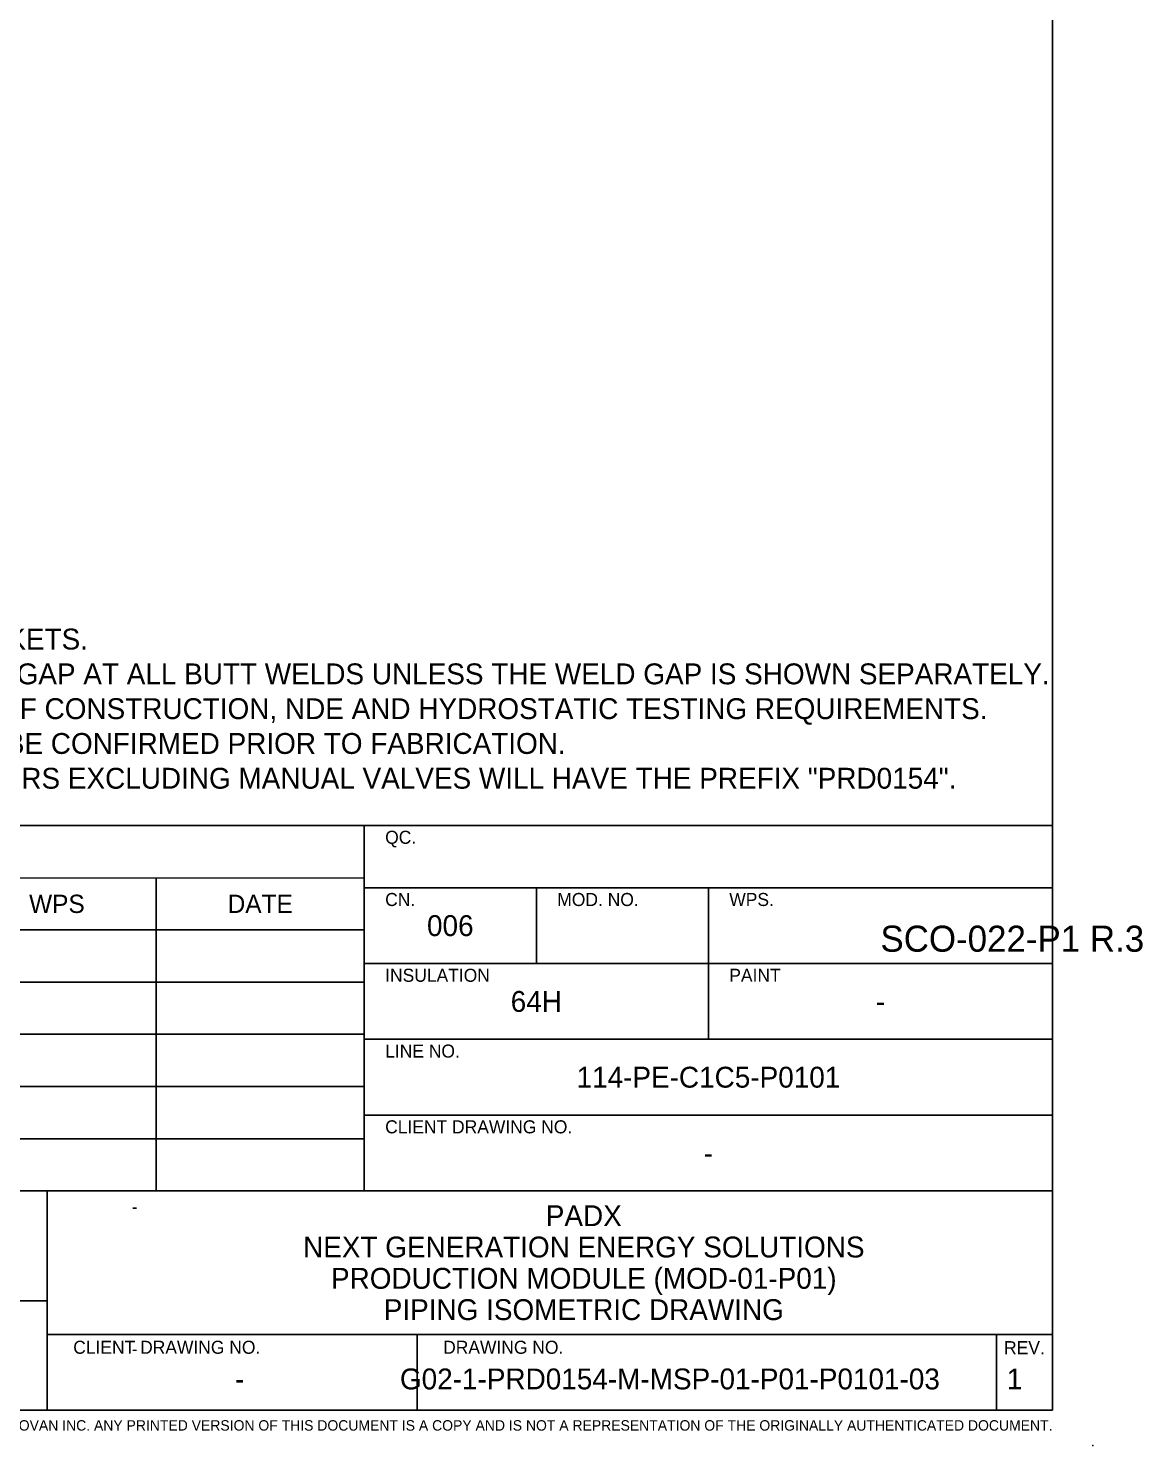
# Model space of a CAD drawing. Extents: x -4 to 431, y -3 to 272.
# Drawn here: x 323.8 to 430.5, y -3.4 to 132.4 of the extents above; entities that cross this region are included whole.
import ezdxf
from ezdxf.enums import TextEntityAlignment as Align

# ---------------------------------------------------------------- set-up
doc = ezdxf.new("R2018")
doc.units = 0
doc.header["$LTSCALE"] = 10
doc.layers.get('0').update_dxf_attribs({"lineweight": 0})
for name, color, linetype in [('BOM', 7, 'Continuous'), ('QC', 9, 'Continuous'), ('Text1', 7, 'Continuous'), ('Title Block', 255, 'Continuous'), ('TITLE BLOCK-TEXT', 12, 'Continuous')]:
    doc.layers.add(name, color=color, linetype=linetype)
doc.styles.add('framdcn', font='', dxfattribs={"height": 2.5})
doc.styles.add('Scovan Standard', font='', dxfattribs={"height": 2.5})
doc.styles.get("Standard").update_dxf_attribs({"font": ''})
doc.styles.get('framdcn').set_extended_font_data('Franklin Gothic Medium Cond')
doc.styles.get('Scovan Standard').set_extended_font_data('Franklin Gothic Medium Cond')
doc.styles.get('Standard').set_extended_font_data('Franklin Gothic Medium Cond')

# ---------------------------------------------------------------- blocks, each defined once
blk = doc.blocks.new('PADX-TBD')
blk.add_point((851.5, -6.78))
at = {"layer": 'Title Block', "color": 255}
for p, q in [((843.77, 536.37), (843.77, 0)), ((843.77, 42.04), (0, 42.04)), ((651.13, 0), (651.13, 42)), ((843.77, 0), (0, 0))]:
    blk.add_line(p, q, dxfattribs=at)
at = {"layer": 'Title Block', "color": 9}
for p, q in [((574.82, 21), (651.13, 21)), ((651.13, 14.52), (843.77, 14.52)), ((722.01, 0), (722.01, 14.52)), ((833.01, 0), (833.01, 14.52))]:
    blk.add_line(p, q, dxfattribs=at)
at = {"layer": 'TITLE BLOCK-TEXT', "color": 7, "linetype": 'Continuous', "style": 'Scovan Standard'}
for s, p in [('CLIENT DRAWING NO.', (656.13, 12.07)), ('DRAWING NO.', (727.01, 12.07))]:
    blk.add_text(s, height=2.5, dxfattribs=at).set_placement(p, align=Align.MIDDLE_LEFT)
blk.add_text('REV.', height=2.5, dxfattribs=at).set_placement((838.39, 11.99), align=Align.MIDDLE)
at = {"layer": 'TITLE BLOCK-TEXT', "color": 12, "style": 'Scovan Standard'}
blk.add_text("THIS DOCUMENT'S USE IS CONDITIONED UPON THE USER'S AGREEMENT NOT TO USE, DISCLOSE OR OTHERWISE DISSEMINATE DOCUMENT, IN WHOLE OR IN PART, FOR ANY PURPOSE EXCEPT AS SPECIFICALLY INTENDED BY SCOVAN INC. ANY PRINTED VERSION OF THIS DOCUMENT IS A COPY AND IS NOT A REPRESENTATION OF THE ORIGINALLY AUTHENTICATED DOCUMENT.", height=2, dxfattribs=at).set_placement((843.77, -2.9), align=Align.MIDDLE_RIGHT)
at = {"layer": 'TITLE BLOCK-TEXT', "color": 12, "style": 'Scovan Standard', "flags": 8}
for tag, p in [('REF_5', (25, 38.42)), ('REV_5', (352.84, 38.42)), ('PROJECT5', (504.32, 38.42)), ('DATE5', (525.83, 38.42)), ('BY5', (542.96, 38.42)), ('CHK5', (555.71, 38.42)), ('PE5', (568.45, 38.42)), ('REF_4', (25, 31.19)), ('REV_4', (352.84, 31.19)), ('PROJECT4', (504.32, 31.19)), ('DATE4', (525.83, 31.19)), ('BY4', (542.96, 31.19)), ('CHK4', (555.71, 31.19)), ('PE4', (568.45, 31.19)), ('REF_3', (25, 23.97)), ('REV_3', (352.84, 23.97)), ('PROJECT3', (504.32, 23.97)), ('DATE3', (525.83, 23.97)), ('BY3', (542.96, 23.97)), ('CHK3', (555.71, 23.97)), ('PE3', (568.45, 23.97)), ('REF_2', (25, 16.74)), ('REV_2', (352.84, 16.74)), ('PROJECT2', (504.32, 16.74)), ('DATE2', (525.83, 16.74)), ('BY2', (542.96, 16.74)), ('CHK2', (555.71, 16.74)), ('PE2', (568.45, 16.74)), ('REF_1', (25, 9.51)), ('REV_1', (352.84, 9.51)), ('PROJECT1', (504.32, 9.51)), ('DATE1', (525.83, 9.51)), ('BY1', (542.96, 9.51)), ('CHK1', (555.71, 9.51)), ('PE1', (568.45, 9.51))]:
    blk.add_attdef(tag, text='', height=2.5, dxfattribs=at).set_placement(p, align=Align.MIDDLE_CENTER)
for tag, height, p in [('REF_5_DESC', 2.5, (52.27, 38.42)), ('REV_5_DESC', 2.5, (363.04, 38.42)), ('REF_4_DESC', 2.5, (52.27, 31.19)), ('REV_4_DESC', 2.5, (363.04, 31.19)), ('REF_3_DESC', 2.5, (52.27, 23.97)), ('REV_3_DESC', 2.5, (363.04, 23.97)), ('REF_2_DESC', 2.5, (52.27, 16.74)), ('REV_2_DESC', 2.5, (363.04, 16.74)), ('REF_1_DESC', 2.5, (52.27, 9.51)), ('REV_1_DESC', 2.5, (363.04, 9.51)), ('PATH', 2, (13, -2.9)), ('USER_PLOTTED', 2, (309, -2.9)), ('PLOT_DATE', 2, (348, -2.9))]:
    blk.add_attdef(tag, text='', height=height, dxfattribs=at).set_placement(p, align=Align.MIDDLE_LEFT)
at = {"layer": 'TITLE BLOCK-TEXT', "color": 12, "style": 'Scovan Standard'}
for tag, p in [('TITLE1', (747.45, 37.28)), ('LSD', (747.45, 31.28)), ('TITLE2', (747.45, 25.28)), ('TITLE3', (747.45, 19.28)), ('CLIENTDRAWINGNO', (686.57, 5.99)), ('RN', (838.5, 5.99))]:
    blk.add_attdef(tag, text='', height=4, dxfattribs=at).set_placement(p, align=Align.MIDDLE_CENTER)
at = {"layer": 'TITLE BLOCK-TEXT', "color": 210, "style": 'Scovan Standard', "flags": 8}
blk.add_attdef('DWGNO', text='', height=4, dxfattribs=at).set_placement((777.51, 5.99), align=Align.MIDDLE_CENTER)
blk = doc.blocks.new('tt-sv-iso-db')
for p, q in [((-65.94, -212.17), (-65.94, -247.17)), ((-85.89, -217.17), (-85.89, -247.17)), ((-65.94, -218.13), (-65.94, -218.13)), ((-421.89, -222.17), (-65.94, -222.17)), ((-65.94, -225.39), (-65.94, -246.22)), ((-421.89, -227.17), (-65.94, -227.17)), ((-421.89, -232.17), (-65.94, -232.17)), ((-421.89, -237.17), (-65.94, -237.17)), ((-421.89, -242.17), (-65.94, -242.17))]:
    blk.add_line(p, q)
at = {"lineweight": 0}
blk.add_line((-421.89, -217.17), (-65.94, -217.17), dxfattribs=at)
at = {"color": 255}
blk.add_lwpolyline([(0, -212.17), (-421.89, -212.17)], dxfattribs=at)
at = {"layer": 'Title Block', "color": 9}
for p, q in [((0, -218.13), (-65.94, -218.13)), ((-49.45, -218.13), (-49.45, -225.39)), ((-32.97, -218.13), (-32.97, -232.65)), ((0, -225.39), (-65.94, -225.39)), ((0, -232.65), (-65.94, -232.65)), ((0, -239.91), (-65.94, -239.91))]:
    blk.add_line(p, q, dxfattribs=at)
at = {"layer": 'BOM', "style": 'framdcn'}
for s, p in [('WPS', (-95.39, -219.67)), ('DATE', (-75.91, -219.67))]:
    blk.add_text(s, height=1.75, dxfattribs=at).set_placement(p, align=Align.MIDDLE_CENTER)
at = {"layer": 'QC', "color": 7, "linetype": 'Continuous', "style": 'Scovan Standard'}
blk.add_text('QC.', height=1.25, dxfattribs=at).set_placement((-63.94, -213.92))
at = {"layer": 'TITLE BLOCK-TEXT', "color": 7, "linetype": 'Continuous', "style": 'Scovan Standard'}
for s, p in [('CN.', (-63.94, -219.88)), ('MOD. NO.', (-47.45, -219.88)), ('WPS.', (-30.97, -219.88)), ('INSULATION', (-63.94, -227.14)), ('PAINT', (-30.97, -227.14)), ('LINE NO.', (-63.94, -234.4)), ('CLIENT DRAWING NO.', (-63.94, -241.66))]:
    blk.add_text(s, height=1.25, dxfattribs=at).set_placement(p)
at = {"layer": 'TITLE BLOCK-TEXT', "color": 210, "style": 'Scovan Standard'}
for tag, p in [('CN', (-57.69, -221.76)), ('MOD_NO', (-41.21, -221.76)), ('INSULATION', (-49.45, -229.02)), ('PAINT', (-16.49, -229.02)), ('LN', (-32.97, -236.28)), ('CLIENTDWGNO', (-32.97, -243.54))]:
    blk.add_attdef(tag, text='', height=2, dxfattribs=at).set_placement(p, align=Align.MIDDLE_CENTER)
at = {"layer": 'TITLE BLOCK-TEXT', "color": 210, "lineweight": 30, "flags": 104}
blk.add_attdef('WPS', text='', height=2, dxfattribs=at).set_placement((-16.43, -221.76), align=Align.MIDDLE_CENTER)

msp = doc.modelspace()

# ---------------------------------------------------------------- linework, layer by layer
msp.add_line((355.95, 21.02), (352.79, 21.02))

# ---------------------------------------------------------------- block references
ref = msp.add_blockref('PADX-TBD', (0, 0), dxfattribs=dict(xscale=0.5, yscale=0.5, zscale=0.5))
ref.add_attrib('TITLE1', 'PADX', dxfattribs={"layer": 'TITLE BLOCK-TEXT', "color": 12, "height": 2, "style": 'Scovan Standard'}).set_placement((376.98, 18.64), align=Align.MIDDLE_CENTER)
ref.add_attrib('LSD', 'NEXT GENERATION ENERGY SOLUTIONS', dxfattribs={"layer": 'TITLE BLOCK-TEXT', "color": 12, "height": 2, "style": 'Scovan Standard'}).set_placement((376.98, 15.64), align=Align.MIDDLE_CENTER)
ref.add_attrib('TITLE2', 'PRODUCTION MODULE (MOD-01-P01)', dxfattribs={"layer": 'TITLE BLOCK-TEXT', "color": 12, "height": 2, "style": 'Scovan Standard'}).set_placement((376.98, 12.64), align=Align.MIDDLE_CENTER)
ref.add_attrib('TITLE3', 'PIPING ISOMETRIC DRAWING', dxfattribs={"layer": 'TITLE BLOCK-TEXT', "color": 12, "height": 2, "style": 'Scovan Standard'}).set_placement((376.98, 9.64), align=Align.MIDDLE_CENTER)
ref.add_attrib('FAC', '-', dxfattribs={"layer": 'TITLE BLOCK-TEXT', "color": 12, "height": 2, "style": 'Scovan Standard'}).set_placement((344.01, 3), align=Align.MIDDLE_CENTER)
ref.add_attrib('DWGNO', 'G02-1-PRD0154-M-MSP-01-P01-P0101-03', dxfattribs={"layer": 'TITLE BLOCK-TEXT', "color": 210, "height": 2, "style": 'Scovan Standard'}).set_placement((385.23, 3), align=Align.MIDDLE_CENTER)
ref.add_attrib('RN', '1', dxfattribs={"layer": 'TITLE BLOCK-TEXT', "color": 12, "height": 2, "style": 'Scovan Standard'}).set_placement((418.25, 3), align=Align.MIDDLE_CENTER)
ref.add_attrib('PROJ_S_NO', '-', dxfattribs={"layer": 'TITLE BLOCK-TEXT', "color": 12, "linetype": 'Continuous', "height": 1.25, "style": 'Scovan Standard'}).set_placement((333.95, 19.51), align=Align.MIDDLE_CENTER)
ref.add_attrib('FC_NO', '-', dxfattribs={"layer": 'TITLE BLOCK-TEXT', "color": 12, "linetype": 'Continuous', "height": 1.25, "style": 'Scovan Standard'}).set_placement((333.95, 5.89), align=Align.MIDDLE_CENTER)
at = {"layer": 'BOM'}
ref = msp.add_blockref('tt-sv-iso-db', (421.89, 268.19), dxfattribs=at)
ref.add_attrib('CN', '006', dxfattribs={"layer": 'TITLE BLOCK-TEXT', "color": 210, "height": 2, "style": 'Scovan Standard'}).set_placement((364.19, 46.43), align=Align.MIDDLE_CENTER)
lines = msp.add_mtext('SCO-022-P1 R.3', dxfattribs={"layer": 'TITLE BLOCK-TEXT', "color": 210, "insert": (405.4, 46.43), "char_height": 2.5, "attachment_point": 1})
ref.add_attrib('WPS', '', (405.4, 46.43), dxfattribs={"flags": 104}).embed_mtext(lines)
ref.add_attrib('INSULATION', '64H', dxfattribs={"layer": 'TITLE BLOCK-TEXT', "color": 210, "height": 2, "style": 'Scovan Standard'}).set_placement((372.43, 39.17), align=Align.MIDDLE_CENTER)
ref.add_attrib('PAINT', '-', dxfattribs={"layer": 'TITLE BLOCK-TEXT', "color": 210, "height": 2, "style": 'Scovan Standard'}).set_placement((405.4, 39.17), align=Align.MIDDLE_CENTER)
ref.add_attrib('CLIENTDWGNO', '-', dxfattribs={"layer": 'TITLE BLOCK-TEXT', "color": 210, "height": 2, "style": 'Scovan Standard'}).set_placement((388.92, 24.65), align=Align.MIDDLE_CENTER)
ref.add_attrib('LN', '114-PE-C1C5-P0101', dxfattribs={"layer": 'TITLE BLOCK-TEXT', "color": 210, "height": 2, "style": 'Scovan Standard'}).set_placement((388.92, 31.91), align=Align.MIDDLE_CENTER)

# ---------------------------------------------------------------- texts
at = {"layer": 'Text1', "insert": (268.79, 78.22), "char_height": 2, "width": 146.6752, "attachment_point": 1, "style": 'Scovan Standard'}
msp.add_mtext('NOTES: \\P\\pxi-3,l3,t3;1.^IDIMENSIONS DO NOT INCLUDE GASKETS.\\P2.^IDIMENSIONS INCLUDE A 0mm WELD GAP AT ALL BUTT WELDS UNLESS THE WELD GAP IS SHOWN SEPARATELY.\\P3.^ISEE SCOVAN LINE LIST FOR CODE OF CONSTRUCTION, NDE AND HYDROSTATIC TESTING REQUIREMENTS.\\P4.^INPS 1.5 AND LESS DIMENSIONS TO BE CONFIRMED PRIOR TO FABRICATION.\\P5.^IALL SCOVAN TAGS AND LINE NUMBERS EXCLUDING MANUAL VALVES WILL HAVE THE PREFIX "PRD0154".', dxfattribs=at)

doc.saveas('drawing.dxf')
